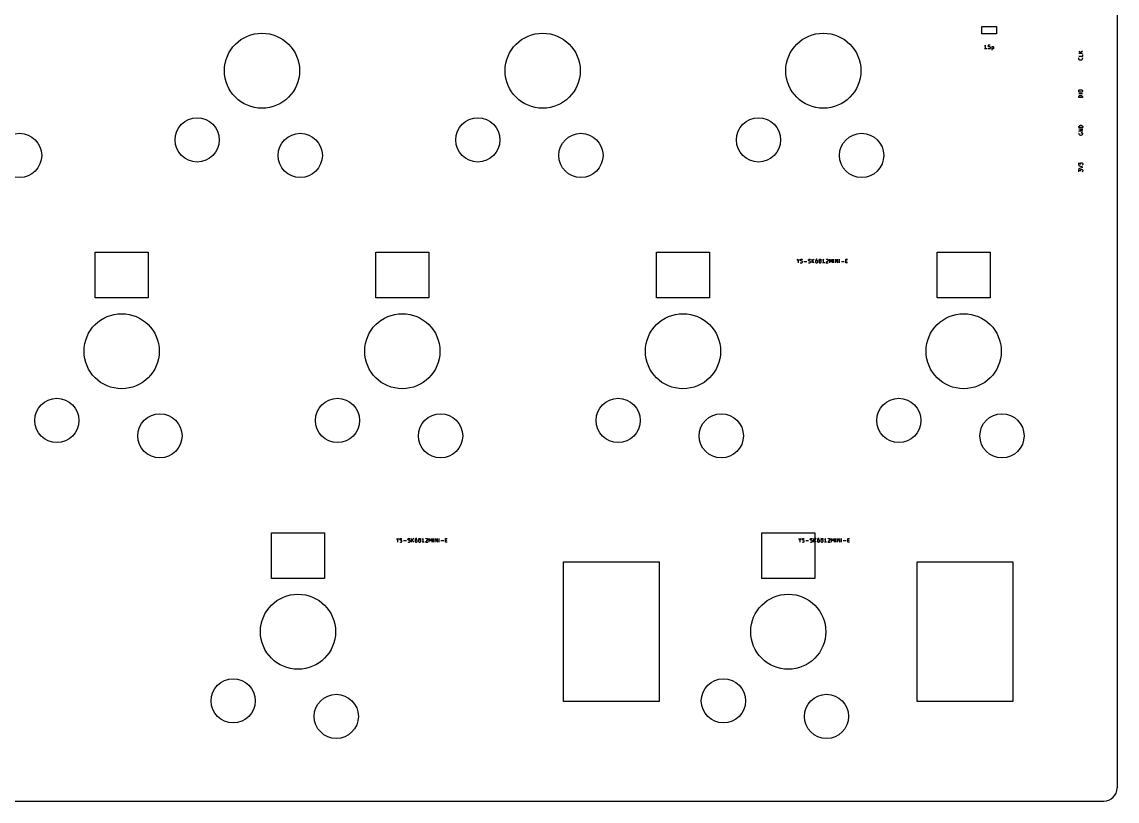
# Model space of a CAD drawing. Header units: millimetres. Extents: x -18 to 310, y -2 to 100.
# Drawn here: x 52.9 to 127.3, y -2 to 50.9 of the extents above; entities that cross this region are included whole.
import ezdxf

# ---------------------------------------------------------------- set-up
doc = ezdxf.new("R2010")
doc.units = ezdxf.units.MM
doc.layers.add('Edge.Cuts', color=254, linetype='CONTINUOUS', true_color=0xd0d2cd)
doc.layers.add('F.Fab', color=9, linetype='CONTINUOUS', true_color=0xafafaf)

msp = doc.modelspace()

# ---------------------------------------------------------------- linework, layer by layer
at = {"layer": 'Edge.Cuts', "linetype": 'CONTINUOUS'}
for p, q in [((127.28, 95.545002), (127.28, -1.073002)), ((57.9175, 35.307), (61.5175, 35.307)), ((57.9175, 32.207), (57.9175, 35.307)), ((61.5175, 35.307), (61.5175, 32.207)), ((76.9675, 35.307), (80.5675, 35.307)), ((76.9675, 32.207), (76.9675, 35.307)), ((80.5675, 35.307), (80.5675, 32.207)), ((96.0175, 35.307), (99.6175, 35.307)), ((96.0175, 32.207), (96.0175, 35.307)), ((99.6175, 35.307), (99.6175, 32.207)), ((115.0675, 35.307), (118.6675, 35.307)), ((115.0675, 32.207), (115.0675, 35.307)), ((118.6675, 35.307), (118.6675, 32.207)), ((61.5175, 32.207), (57.9175, 32.207)), ((80.5675, 32.207), (76.9675, 32.207)), ((99.6175, 32.207), (96.0175, 32.207)), ((118.6675, 32.207), (115.0675, 32.207)), ((69.8873, 16.257), (73.4873, 16.257)), ((69.8873, 13.157), (69.8873, 16.257)), ((73.4873, 16.257), (73.4873, 13.157)), ((103.1613, 16.257), (106.7613, 16.257)), ((103.1613, 13.157), (103.1613, 16.257)), ((106.7613, 16.257), (106.7613, 13.157)), ((89.711295, 14.282), (96.211295, 14.282)), ((89.711295, 4.782), (89.711295, 14.282)), ((96.211295, 14.282), (96.211295, 4.782)), ((113.711295, 14.282), (120.211295, 14.282)), ((113.711295, 4.782), (113.711295, 14.282)), ((120.211295, 14.282), (120.211295, 4.782)), ((73.4873, 13.157), (69.8873, 13.157)), ((106.7613, 13.157), (103.1613, 13.157)), ((96.211295, 4.782), (89.711295, 4.782)), ((120.211295, 4.782), (113.711295, 4.782)), ((-13.490002, -1.973), (126.380002, -1.973))]:
    msp.add_line(p, q, dxfattribs=at)
at = {"layer": 'Edge.Cuts'}
for centre, radius in [((69.242545, 47.632), 2.549999), ((88.292545, 47.632), 2.549999), ((107.342545, 47.632), 2.549999), ((64.842545, 42.932), 1.499999), ((83.892545, 42.932), 1.499999), ((102.942545, 42.932), 1.499999), ((52.792545, 41.882), 1.499999), ((71.842545, 41.882), 1.499999), ((90.892545, 41.882), 1.499999), ((109.942545, 41.882), 1.499999), ((59.717545, 28.582), 2.549999), ((78.767545, 28.582), 2.549999), ((97.817545, 28.582), 2.549999), ((116.867545, 28.582), 2.549999), ((55.317545, 23.882), 1.499999), ((74.367545, 23.882), 1.499999), ((93.417545, 23.882), 1.499999), ((112.467545, 23.882), 1.499999), ((62.317545, 22.832), 1.499999), ((81.367545, 22.832), 1.499999), ((100.417545, 22.832), 1.499999), ((119.467545, 22.832), 1.499999), ((71.687295, 9.532), 2.549999), ((104.961295, 9.532), 2.549999), ((67.287295, 4.832), 1.499999), ((100.561295, 4.832), 1.499999), ((74.287295, 3.782), 1.499999), ((107.561295, 3.782), 1.499999)]:
    msp.add_circle(centre, radius, dxfattribs=at)
msp.add_arc((126.38, -1.073), 0.9, -89.99987268, -0.00012732, dxfattribs=at)
at = {"layer": 'F.Fab', "linetype": 'CONTINUOUS'}
for p, q in [((118.08975, 50.64), (119.08975, 50.64)), ((118.08975, 50.14), (118.08975, 50.64)), ((119.08975, 50.64), (119.08975, 50.14)), ((119.08975, 50.14), (118.08975, 50.14)), ((118.309988, 49.306902), (118.286179, 49.294997)), ((118.429036, 49.116426), (118.286179, 49.116426)), ((118.333798, 49.330711), (118.309988, 49.306902)), ((118.357607, 49.366426), (118.333798, 49.330711)), ((118.357607, 49.116426), (118.357607, 49.366426)), ((118.536178, 49.366426), (118.524274, 49.247378)), ((118.524274, 49.247378), (118.536178, 49.259283)), ((118.536178, 49.12833), (118.524274, 49.140235)), ((118.655226, 49.366426), (118.536178, 49.366426)), ((118.536178, 49.259283), (118.559988, 49.271188)), ((118.559988, 49.116426), (118.536178, 49.12833)), ((118.559988, 49.271188), (118.619512, 49.271188)), ((118.619512, 49.116426), (118.559988, 49.116426)), ((118.619512, 49.271188), (118.643321, 49.259283)), ((118.643321, 49.12833), (118.619512, 49.116426)), ((118.643321, 49.259283), (118.655226, 49.247378)), ((118.655226, 49.140235), (118.643321, 49.12833)), ((118.655226, 49.247378), (118.667131, 49.223569)), ((118.667131, 49.164045), (118.655226, 49.140235)), ((118.667131, 49.223569), (118.667131, 49.164045)), ((118.774273, 49.283092), (118.774273, 49.033092)), ((118.774273, 49.271188), (118.798083, 49.283092)), ((118.798083, 49.116426), (118.774273, 49.12833)), ((118.798083, 49.283092), (118.845702, 49.283092)), ((118.845702, 49.116426), (118.798083, 49.116426)), ((118.845702, 49.283092), (118.869511, 49.271188)), ((118.869511, 49.12833), (118.845702, 49.116426)), ((118.869511, 49.271188), (118.881416, 49.259283)), ((118.881416, 49.140235), (118.869511, 49.12833)), ((118.881416, 49.259283), (118.893321, 49.235473)), ((118.893321, 49.164045), (118.881416, 49.140235)), ((118.893321, 49.235473), (118.893321, 49.164045)), ((124.673574, 48.953572), (124.816431, 48.810715)), ((124.923574, 48.810715), (124.673574, 48.810715)), ((124.923574, 48.608334), (124.673574, 48.608334)), ((124.673574, 48.453572), (124.685479, 48.489287)), ((124.673574, 48.429763), (124.673574, 48.453572)), ((124.685479, 48.394049), (124.673574, 48.429763)), ((124.685479, 48.489287), (124.697384, 48.501191)), ((124.709289, 48.370239), (124.685479, 48.394049)), ((124.733098, 48.358334), (124.709289, 48.370239)), ((124.780717, 48.34643), (124.733098, 48.358334)), ((124.923574, 48.953572), (124.780717, 48.84643)), ((124.816431, 48.34643), (124.780717, 48.34643)), ((124.86405, 48.358334), (124.816431, 48.34643)), ((124.88786, 48.370239), (124.86405, 48.358334)), ((124.91167, 48.394049), (124.88786, 48.370239)), ((124.899765, 48.501191), (124.91167, 48.489287)), ((124.91167, 48.489287), (124.923574, 48.453572)), ((124.923574, 48.429763), (124.91167, 48.394049)), ((124.923574, 48.727382), (124.923574, 48.608334)), ((124.923574, 48.453572), (124.923574, 48.429763)), ((124.673574, 46.278334), (124.685479, 46.302144)), ((124.673574, 46.230715), (124.673574, 46.278334)), ((124.685479, 46.206906), (124.673574, 46.230715)), ((124.685479, 46.302144), (124.709289, 46.325953)), ((124.709289, 46.183096), (124.685479, 46.206906)), ((124.709289, 46.325953), (124.756908, 46.337858)), ((124.756908, 46.171192), (124.709289, 46.183096)), ((124.756908, 46.337858), (124.840241, 46.337858)), ((124.840241, 46.171192), (124.756908, 46.171192)), ((124.840241, 46.337858), (124.88786, 46.325953)), ((124.88786, 46.183096), (124.840241, 46.171192)), ((124.88786, 46.325953), (124.91167, 46.302144)), ((124.91167, 46.206906), (124.88786, 46.183096)), ((124.91167, 46.302144), (124.923574, 46.278334)), ((124.923574, 46.230715), (124.91167, 46.206906)), ((124.923574, 46.278334), (124.923574, 46.230715)), ((124.923574, 46.064048), (124.673574, 46.064048)), ((124.673574, 45.873572), (124.685479, 45.909286)), ((124.673574, 45.814048), (124.673574, 45.873572)), ((124.923574, 45.814048), (124.673574, 45.814048)), ((124.685479, 45.909286), (124.709289, 45.933096)), ((124.709289, 45.933096), (124.733098, 45.945001)), ((124.733098, 45.945001), (124.780717, 45.956905)), ((124.780717, 45.956905), (124.816431, 45.956905)), ((124.816431, 45.956905), (124.86405, 45.945001)), ((124.86405, 45.945001), (124.88786, 45.933096)), ((124.88786, 45.933096), (124.91167, 45.909286)), ((124.91167, 45.909286), (124.923574, 45.873572)), ((124.923574, 45.873572), (124.923574, 45.814048)), ((124.693574, 43.840001), (124.705479, 43.875715)), ((124.705479, 43.875715), (124.729289, 43.899525)), ((124.729289, 43.899525), (124.753098, 43.91143)), ((124.753098, 43.91143), (124.800717, 43.923334)), ((124.800717, 43.923334), (124.836431, 43.923334)), ((124.836431, 43.923334), (124.88405, 43.91143)), ((124.88405, 43.91143), (124.90786, 43.899525)), ((124.90786, 43.899525), (124.93167, 43.875715)), ((124.93167, 43.875715), (124.943574, 43.840001)), ((124.693574, 43.780477), (124.693574, 43.840001)), ((124.943574, 43.780477), (124.693574, 43.780477)), ((124.693574, 43.518572), (124.943574, 43.661429)), ((124.943574, 43.661429), (124.693574, 43.661429)), ((124.943574, 43.518572), (124.693574, 43.518572)), ((124.705479, 43.399525), (124.693574, 43.375715)), ((124.693574, 43.375715), (124.693574, 43.340001)), ((124.693574, 43.340001), (124.705479, 43.304287)), ((124.705479, 43.304287), (124.729289, 43.280477)), ((124.729289, 43.280477), (124.753098, 43.268572)), ((124.753098, 43.268572), (124.800717, 43.256668)), ((124.800717, 43.256668), (124.836431, 43.256668)), ((124.919765, 43.411429), (124.836431, 43.411429)), ((124.836431, 43.411429), (124.836431, 43.36381)), ((124.836431, 43.256668), (124.88405, 43.268572)), ((124.88405, 43.268572), (124.90786, 43.280477)), ((124.90786, 43.280477), (124.93167, 43.304287)), ((124.93167, 43.399525), (124.919765, 43.411429)), ((124.943574, 43.36381), (124.93167, 43.399525)), ((124.93167, 43.304287), (124.943574, 43.340001)), ((124.943574, 43.840001), (124.943574, 43.780477)), ((124.943574, 43.340001), (124.943574, 43.36381)), ((124.693574, 41.222858), (124.693574, 41.37762)), ((124.693574, 41.37762), (124.788812, 41.294286)), ((124.943574, 41.08), (124.693574, 41.163334)), ((124.693574, 40.996667), (124.943574, 41.08)), ((124.693574, 40.770477), (124.693574, 40.925239)), ((124.693574, 40.925239), (124.788812, 40.841905)), ((124.788812, 41.330001), (124.800717, 41.35381)), ((124.788812, 41.294286), (124.788812, 41.330001)), ((124.788812, 40.87762), (124.800717, 40.901429)), ((124.800717, 41.35381), (124.812622, 41.365715)), ((124.800717, 40.901429), (124.812622, 40.913334)), ((124.812622, 41.365715), (124.836431, 41.37762)), ((124.812622, 40.913334), (124.836431, 40.925239)), ((124.836431, 41.37762), (124.895955, 41.37762)), ((124.836431, 40.925239), (124.895955, 40.925239)), ((124.895955, 41.37762), (124.919765, 41.365715)), ((124.895955, 40.925239), (124.919765, 40.913334)), ((124.919765, 41.365715), (124.93167, 41.35381)), ((124.93167, 41.234763), (124.919765, 41.222858)), ((124.919765, 40.913334), (124.93167, 40.901429)), ((124.93167, 41.35381), (124.943574, 41.330001)), ((124.943574, 41.258572), (124.93167, 41.234763)), ((124.93167, 40.901429), (124.943574, 40.87762)), ((124.943574, 41.330001), (124.943574, 41.258572)), ((124.788812, 40.841905), (124.788812, 40.87762)), ((124.93167, 40.782382), (124.919765, 40.770477)), ((124.943574, 40.806191), (124.93167, 40.782382)), ((124.943574, 40.87762), (124.943574, 40.806191)), ((105.54095, 34.831426), (105.624283, 34.700473)), ((105.624283, 34.700473), (105.707617, 34.831426)), ((105.624283, 34.700473), (105.624283, 34.581426)), ((105.779046, 34.783807), (105.79095, 34.807616)), ((105.779046, 34.759997), (105.779046, 34.783807)), ((105.79095, 34.736188), (105.779046, 34.759997)), ((105.779046, 34.59333), (105.81476, 34.581426)), ((105.79095, 34.807616), (105.802855, 34.819521)), ((105.802855, 34.724283), (105.79095, 34.736188)), ((105.802855, 34.819521), (105.826665, 34.831426)), ((105.826665, 34.712378), (105.802855, 34.724283)), ((105.81476, 34.581426), (105.874284, 34.581426)), ((105.826665, 34.831426), (105.886188, 34.831426)), ((105.874284, 34.700473), (105.826665, 34.712378)), ((105.898093, 34.688569), (105.874284, 34.700473)), ((105.874284, 34.581426), (105.898093, 34.59333)), ((105.886188, 34.831426), (105.921903, 34.819521)), ((105.909998, 34.676664), (105.898093, 34.688569)), ((105.898093, 34.59333), (105.909998, 34.605235)), ((105.921903, 34.652854), (105.909998, 34.676664)), ((105.909998, 34.605235), (105.921903, 34.629045)), ((105.921903, 34.629045), (105.921903, 34.652854)), ((106.029045, 34.676664), (106.219522, 34.676664)), ((106.326665, 34.783807), (106.338569, 34.807616)), ((106.326665, 34.759997), (106.326665, 34.783807)), ((106.338569, 34.736188), (106.326665, 34.759997)), ((106.326665, 34.59333), (106.362379, 34.581426)), ((106.338569, 34.807616), (106.350474, 34.819521)), ((106.350474, 34.724283), (106.338569, 34.736188)), ((106.350474, 34.819521), (106.374284, 34.831426)), ((106.374284, 34.712378), (106.350474, 34.724283)), ((106.362379, 34.581426), (106.421903, 34.581426)), ((106.374284, 34.831426), (106.433807, 34.831426)), ((106.421903, 34.700473), (106.374284, 34.712378)), ((106.445712, 34.688569), (106.421903, 34.700473)), ((106.421903, 34.581426), (106.445712, 34.59333)), ((106.433807, 34.831426), (106.469522, 34.819521)), ((106.457617, 34.676664), (106.445712, 34.688569)), ((106.445712, 34.59333), (106.457617, 34.605235)), ((106.469522, 34.652854), (106.457617, 34.676664)), ((106.457617, 34.605235), (106.469522, 34.629045)), ((106.469522, 34.629045), (106.469522, 34.652854)), ((106.576664, 34.581426), (106.576664, 34.831426)), ((106.719521, 34.831426), (106.576664, 34.688569)), ((106.719521, 34.581426), (106.612379, 34.724283)), ((106.826664, 34.771902), (106.81476, 34.724283)), ((106.81476, 34.724283), (106.81476, 34.629045)), ((106.826664, 34.712378), (106.81476, 34.688569)), ((106.81476, 34.629045), (106.826664, 34.605235)), ((106.850474, 34.807616), (106.826664, 34.771902)), ((106.838569, 34.724283), (106.826664, 34.712378)), ((106.826664, 34.605235), (106.838569, 34.59333)), ((106.862379, 34.736188), (106.838569, 34.724283)), ((106.838569, 34.59333), (106.862379, 34.581426)), ((106.862379, 34.819521), (106.850474, 34.807616)), ((106.886188, 34.831426), (106.862379, 34.819521)), ((106.909998, 34.736188), (106.862379, 34.736188)), ((106.862379, 34.581426), (106.909998, 34.581426)), ((106.933807, 34.831426), (106.886188, 34.831426)), ((106.933807, 34.724283), (106.909998, 34.736188)), ((106.909998, 34.581426), (106.933807, 34.59333)), ((106.945712, 34.712378), (106.933807, 34.724283)), ((106.933807, 34.59333), (106.945712, 34.605235)), ((106.957617, 34.688569), (106.945712, 34.712378)), ((106.945712, 34.605235), (106.957617, 34.629045)), ((106.957617, 34.629045), (106.957617, 34.688569)), ((107.052855, 34.783807), (107.064759, 34.807616)), ((107.052855, 34.771902), (107.052855, 34.783807)), ((107.064759, 34.748092), (107.052855, 34.771902)), ((107.064759, 34.700473), (107.052855, 34.676664)), ((107.052855, 34.676664), (107.052855, 34.629045)), ((107.052855, 34.629045), (107.064759, 34.605235)), ((107.064759, 34.807616), (107.076664, 34.819521)), ((107.076664, 34.736188), (107.064759, 34.748092)), ((107.076664, 34.712378), (107.064759, 34.700473)), ((107.064759, 34.605235), (107.076664, 34.59333)), ((107.076664, 34.819521), (107.100474, 34.831426)), ((107.100474, 34.724283), (107.076664, 34.736188)), ((107.100474, 34.724283), (107.076664, 34.712378)), ((107.076664, 34.59333), (107.100474, 34.581426)), ((107.100474, 34.831426), (107.148093, 34.831426)), ((107.148093, 34.724283), (107.100474, 34.724283)), ((107.100474, 34.581426), (107.148093, 34.581426)), ((107.148093, 34.831426), (107.171902, 34.819521)), ((107.171902, 34.736188), (107.148093, 34.724283)), ((107.171902, 34.712378), (107.148093, 34.724283)), ((107.148093, 34.581426), (107.171902, 34.59333)), ((107.171902, 34.819521), (107.183807, 34.807616)), ((107.183807, 34.748092), (107.171902, 34.736188)), ((107.183807, 34.700473), (107.171902, 34.712378)), ((107.171902, 34.59333), (107.183807, 34.605235)), ((107.183807, 34.807616), (107.195712, 34.783807)), ((107.195712, 34.771902), (107.183807, 34.748092)), ((107.195712, 34.676664), (107.183807, 34.700473)), ((107.183807, 34.605235), (107.195712, 34.629045)), ((107.195712, 34.783807), (107.195712, 34.771902)), ((107.195712, 34.629045), (107.195712, 34.676664)), ((107.314759, 34.771902), (107.29095, 34.759997)), ((107.433807, 34.581426), (107.29095, 34.581426)), ((107.338569, 34.795711), (107.314759, 34.771902)), ((107.362378, 34.831426), (107.338569, 34.795711)), ((107.362378, 34.581426), (107.362378, 34.831426)), ((107.659997, 34.724283), (107.51714, 34.581426)), ((107.51714, 34.581426), (107.671902, 34.581426)), ((107.529045, 34.807616), (107.540949, 34.819521)), ((107.540949, 34.819521), (107.564759, 34.831426)), ((107.564759, 34.831426), (107.624283, 34.831426)), ((107.624283, 34.831426), (107.648092, 34.819521)), ((107.648092, 34.819521), (107.659997, 34.807616)), ((107.659997, 34.807616), (107.671902, 34.783807)), ((107.671902, 34.759997), (107.659997, 34.724283)), ((107.671902, 34.783807), (107.671902, 34.759997)), ((107.779044, 34.581426), (107.779044, 34.831426)), ((107.779044, 34.831426), (107.862378, 34.652854)), ((107.862378, 34.652854), (107.945711, 34.831426)), ((107.945711, 34.831426), (107.945711, 34.581426)), ((108.064758, 34.581426), (108.064758, 34.831426)), ((108.183806, 34.581426), (108.183806, 34.831426)), ((108.183806, 34.831426), (108.326663, 34.581426)), ((108.326663, 34.581426), (108.326663, 34.831426)), ((108.445711, 34.581426), (108.445711, 34.831426)), ((108.564759, 34.676664), (108.755236, 34.676664)), ((108.874283, 34.581426), (108.874283, 34.831426)), ((108.874283, 34.831426), (108.993331, 34.831426)), ((108.874283, 34.712378), (108.957617, 34.712378)), ((108.993331, 34.581426), (108.874283, 34.581426)), ((78.36295, 15.871426), (78.446283, 15.740473)), ((78.446283, 15.740473), (78.529617, 15.871426)), ((78.446283, 15.740473), (78.446283, 15.621426)), ((78.601046, 15.823807), (78.61295, 15.847616)), ((78.601046, 15.799997), (78.601046, 15.823807)), ((78.61295, 15.776188), (78.601046, 15.799997)), ((78.601046, 15.63333), (78.63676, 15.621426)), ((78.61295, 15.847616), (78.624855, 15.859521)), ((78.624855, 15.764283), (78.61295, 15.776188)), ((78.624855, 15.859521), (78.648665, 15.871426)), ((78.648665, 15.752378), (78.624855, 15.764283)), ((78.63676, 15.621426), (78.696284, 15.621426)), ((78.648665, 15.871426), (78.708188, 15.871426)), ((78.696284, 15.740473), (78.648665, 15.752378)), ((78.720093, 15.728569), (78.696284, 15.740473)), ((78.696284, 15.621426), (78.720093, 15.63333)), ((78.708188, 15.871426), (78.743903, 15.859521)), ((78.731998, 15.716664), (78.720093, 15.728569)), ((78.720093, 15.63333), (78.731998, 15.645235)), ((78.743903, 15.692854), (78.731998, 15.716664)), ((78.731998, 15.645235), (78.743903, 15.669045)), ((78.743903, 15.669045), (78.743903, 15.692854)), ((78.851045, 15.716664), (79.041522, 15.716664)), ((79.148665, 15.823807), (79.160569, 15.847616)), ((79.148665, 15.799997), (79.148665, 15.823807)), ((79.160569, 15.776188), (79.148665, 15.799997)), ((79.148665, 15.63333), (79.184379, 15.621426)), ((79.160569, 15.847616), (79.172474, 15.859521)), ((79.172474, 15.764283), (79.160569, 15.776188)), ((79.172474, 15.859521), (79.196284, 15.871426)), ((79.196284, 15.752378), (79.172474, 15.764283)), ((79.184379, 15.621426), (79.243903, 15.621426)), ((79.196284, 15.871426), (79.255807, 15.871426)), ((79.243903, 15.740473), (79.196284, 15.752378)), ((79.267712, 15.728569), (79.243903, 15.740473)), ((79.243903, 15.621426), (79.267712, 15.63333)), ((79.255807, 15.871426), (79.291522, 15.859521)), ((79.279617, 15.716664), (79.267712, 15.728569)), ((79.267712, 15.63333), (79.279617, 15.645235)), ((79.291522, 15.692854), (79.279617, 15.716664)), ((79.279617, 15.645235), (79.291522, 15.669045)), ((79.291522, 15.669045), (79.291522, 15.692854)), ((79.398664, 15.621426), (79.398664, 15.871426)), ((79.541521, 15.871426), (79.398664, 15.728569)), ((79.541521, 15.621426), (79.434379, 15.764283)), ((79.648664, 15.811902), (79.63676, 15.764283)), ((79.63676, 15.764283), (79.63676, 15.669045)), ((79.648664, 15.752378), (79.63676, 15.728569)), ((79.63676, 15.669045), (79.648664, 15.645235)), ((79.672474, 15.847616), (79.648664, 15.811902)), ((79.660569, 15.764283), (79.648664, 15.752378)), ((79.648664, 15.645235), (79.660569, 15.63333)), ((79.684379, 15.776188), (79.660569, 15.764283)), ((79.660569, 15.63333), (79.684379, 15.621426)), ((79.684379, 15.859521), (79.672474, 15.847616)), ((79.708188, 15.871426), (79.684379, 15.859521)), ((79.731998, 15.776188), (79.684379, 15.776188)), ((79.684379, 15.621426), (79.731998, 15.621426)), ((79.755807, 15.871426), (79.708188, 15.871426)), ((79.755807, 15.764283), (79.731998, 15.776188)), ((79.731998, 15.621426), (79.755807, 15.63333)), ((79.767712, 15.752378), (79.755807, 15.764283)), ((79.755807, 15.63333), (79.767712, 15.645235)), ((79.779617, 15.728569), (79.767712, 15.752378)), ((79.767712, 15.645235), (79.779617, 15.669045)), ((79.779617, 15.669045), (79.779617, 15.728569)), ((79.874855, 15.823807), (79.886759, 15.847616)), ((79.874855, 15.811902), (79.874855, 15.823807)), ((79.886759, 15.788092), (79.874855, 15.811902)), ((79.886759, 15.740473), (79.874855, 15.716664)), ((79.874855, 15.716664), (79.874855, 15.669045)), ((79.874855, 15.669045), (79.886759, 15.645235)), ((79.886759, 15.847616), (79.898664, 15.859521)), ((79.898664, 15.776188), (79.886759, 15.788092)), ((79.898664, 15.752378), (79.886759, 15.740473)), ((79.886759, 15.645235), (79.898664, 15.63333)), ((79.898664, 15.859521), (79.922474, 15.871426)), ((79.922474, 15.764283), (79.898664, 15.776188)), ((79.922474, 15.764283), (79.898664, 15.752378)), ((79.898664, 15.63333), (79.922474, 15.621426)), ((79.922474, 15.871426), (79.970093, 15.871426)), ((79.970093, 15.764283), (79.922474, 15.764283)), ((79.922474, 15.621426), (79.970093, 15.621426)), ((79.970093, 15.871426), (79.993902, 15.859521)), ((79.993902, 15.776188), (79.970093, 15.764283)), ((79.993902, 15.752378), (79.970093, 15.764283)), ((79.970093, 15.621426), (79.993902, 15.63333)), ((79.993902, 15.859521), (80.005807, 15.847616)), ((80.005807, 15.788092), (79.993902, 15.776188)), ((80.005807, 15.740473), (79.993902, 15.752378)), ((79.993902, 15.63333), (80.005807, 15.645235)), ((80.005807, 15.847616), (80.017712, 15.823807)), ((80.017712, 15.811902), (80.005807, 15.788092)), ((80.017712, 15.716664), (80.005807, 15.740473)), ((80.005807, 15.645235), (80.017712, 15.669045)), ((80.017712, 15.823807), (80.017712, 15.811902)), ((80.017712, 15.669045), (80.017712, 15.716664)), ((80.136759, 15.811902), (80.11295, 15.799997)), ((80.255807, 15.621426), (80.11295, 15.621426)), ((80.160569, 15.835711), (80.136759, 15.811902)), ((80.184378, 15.871426), (80.160569, 15.835711)), ((80.184378, 15.621426), (80.184378, 15.871426)), ((80.481997, 15.764283), (80.33914, 15.621426)), ((80.33914, 15.621426), (80.493902, 15.621426)), ((80.351045, 15.847616), (80.362949, 15.859521)), ((80.362949, 15.859521), (80.386759, 15.871426)), ((80.386759, 15.871426), (80.446283, 15.871426)), ((80.446283, 15.871426), (80.470092, 15.859521)), ((80.470092, 15.859521), (80.481997, 15.847616)), ((80.481997, 15.847616), (80.493902, 15.823807)), ((80.493902, 15.799997), (80.481997, 15.764283)), ((80.493902, 15.823807), (80.493902, 15.799997)), ((80.601044, 15.621426), (80.601044, 15.871426)), ((80.601044, 15.871426), (80.684378, 15.692854)), ((80.684378, 15.692854), (80.767711, 15.871426)), ((80.767711, 15.871426), (80.767711, 15.621426)), ((80.886758, 15.621426), (80.886758, 15.871426)), ((81.005806, 15.621426), (81.005806, 15.871426)), ((81.005806, 15.871426), (81.148663, 15.621426)), ((81.148663, 15.621426), (81.148663, 15.871426)), ((81.267711, 15.621426), (81.267711, 15.871426)), ((81.386759, 15.716664), (81.577236, 15.716664)), ((81.696283, 15.621426), (81.696283, 15.871426)), ((81.696283, 15.871426), (81.815331, 15.871426)), ((81.696283, 15.752378), (81.779617, 15.752378)), ((81.815331, 15.621426), (81.696283, 15.621426)), ((105.66795, 15.871426), (105.751283, 15.740473)), ((105.751283, 15.740473), (105.834617, 15.871426)), ((105.751283, 15.740473), (105.751283, 15.621426)), ((105.906046, 15.823807), (105.91795, 15.847616)), ((105.906046, 15.799997), (105.906046, 15.823807)), ((105.91795, 15.776188), (105.906046, 15.799997)), ((105.906046, 15.63333), (105.94176, 15.621426)), ((105.91795, 15.847616), (105.929855, 15.859521)), ((105.929855, 15.764283), (105.91795, 15.776188)), ((105.929855, 15.859521), (105.953665, 15.871426)), ((105.953665, 15.752378), (105.929855, 15.764283)), ((105.94176, 15.621426), (106.001284, 15.621426)), ((105.953665, 15.871426), (106.013188, 15.871426)), ((106.001284, 15.740473), (105.953665, 15.752378)), ((106.025093, 15.728569), (106.001284, 15.740473)), ((106.001284, 15.621426), (106.025093, 15.63333)), ((106.013188, 15.871426), (106.048903, 15.859521)), ((106.036998, 15.716664), (106.025093, 15.728569)), ((106.025093, 15.63333), (106.036998, 15.645235)), ((106.048903, 15.692854), (106.036998, 15.716664)), ((106.036998, 15.645235), (106.048903, 15.669045)), ((106.048903, 15.669045), (106.048903, 15.692854)), ((106.156045, 15.716664), (106.346522, 15.716664)), ((106.453665, 15.823807), (106.465569, 15.847616)), ((106.453665, 15.799997), (106.453665, 15.823807)), ((106.465569, 15.776188), (106.453665, 15.799997)), ((106.453665, 15.63333), (106.489379, 15.621426)), ((106.465569, 15.847616), (106.477474, 15.859521)), ((106.477474, 15.764283), (106.465569, 15.776188)), ((106.477474, 15.859521), (106.501284, 15.871426)), ((106.501284, 15.752378), (106.477474, 15.764283)), ((106.489379, 15.621426), (106.548903, 15.621426)), ((106.501284, 15.871426), (106.560807, 15.871426)), ((106.548903, 15.740473), (106.501284, 15.752378)), ((106.572712, 15.728569), (106.548903, 15.740473)), ((106.548903, 15.621426), (106.572712, 15.63333)), ((106.560807, 15.871426), (106.596522, 15.859521)), ((106.584617, 15.716664), (106.572712, 15.728569)), ((106.572712, 15.63333), (106.584617, 15.645235)), ((106.596522, 15.692854), (106.584617, 15.716664)), ((106.584617, 15.645235), (106.596522, 15.669045)), ((106.596522, 15.669045), (106.596522, 15.692854)), ((106.703664, 15.621426), (106.703664, 15.871426)), ((106.846521, 15.871426), (106.703664, 15.728569)), ((106.846521, 15.621426), (106.739379, 15.764283)), ((106.953664, 15.811902), (106.94176, 15.764283)), ((106.94176, 15.764283), (106.94176, 15.669045)), ((106.953664, 15.752378), (106.94176, 15.728569)), ((106.94176, 15.669045), (106.953664, 15.645235)), ((106.977474, 15.847616), (106.953664, 15.811902)), ((106.965569, 15.764283), (106.953664, 15.752378)), ((106.953664, 15.645235), (106.965569, 15.63333)), ((106.989379, 15.776188), (106.965569, 15.764283)), ((106.965569, 15.63333), (106.989379, 15.621426)), ((106.989379, 15.859521), (106.977474, 15.847616)), ((107.013188, 15.871426), (106.989379, 15.859521)), ((107.036998, 15.776188), (106.989379, 15.776188)), ((106.989379, 15.621426), (107.036998, 15.621426)), ((107.060807, 15.871426), (107.013188, 15.871426)), ((107.060807, 15.764283), (107.036998, 15.776188)), ((107.036998, 15.621426), (107.060807, 15.63333)), ((107.072712, 15.752378), (107.060807, 15.764283)), ((107.060807, 15.63333), (107.072712, 15.645235)), ((107.084617, 15.728569), (107.072712, 15.752378)), ((107.072712, 15.645235), (107.084617, 15.669045)), ((107.084617, 15.669045), (107.084617, 15.728569)), ((107.179855, 15.823807), (107.191759, 15.847616)), ((107.179855, 15.811902), (107.179855, 15.823807)), ((107.191759, 15.788092), (107.179855, 15.811902)), ((107.191759, 15.740473), (107.179855, 15.716664)), ((107.179855, 15.716664), (107.179855, 15.669045)), ((107.179855, 15.669045), (107.191759, 15.645235)), ((107.191759, 15.847616), (107.203664, 15.859521)), ((107.203664, 15.776188), (107.191759, 15.788092)), ((107.203664, 15.752378), (107.191759, 15.740473)), ((107.191759, 15.645235), (107.203664, 15.63333)), ((107.203664, 15.859521), (107.227474, 15.871426)), ((107.227474, 15.764283), (107.203664, 15.776188)), ((107.227474, 15.764283), (107.203664, 15.752378)), ((107.203664, 15.63333), (107.227474, 15.621426)), ((107.227474, 15.871426), (107.275093, 15.871426)), ((107.275093, 15.764283), (107.227474, 15.764283)), ((107.227474, 15.621426), (107.275093, 15.621426)), ((107.275093, 15.871426), (107.298902, 15.859521)), ((107.298902, 15.776188), (107.275093, 15.764283)), ((107.298902, 15.752378), (107.275093, 15.764283)), ((107.275093, 15.621426), (107.298902, 15.63333)), ((107.298902, 15.859521), (107.310807, 15.847616)), ((107.310807, 15.788092), (107.298902, 15.776188)), ((107.310807, 15.740473), (107.298902, 15.752378)), ((107.298902, 15.63333), (107.310807, 15.645235)), ((107.310807, 15.847616), (107.322712, 15.823807)), ((107.322712, 15.811902), (107.310807, 15.788092)), ((107.322712, 15.716664), (107.310807, 15.740473)), ((107.310807, 15.645235), (107.322712, 15.669045)), ((107.322712, 15.823807), (107.322712, 15.811902)), ((107.322712, 15.669045), (107.322712, 15.716664)), ((107.441759, 15.811902), (107.41795, 15.799997)), ((107.560807, 15.621426), (107.41795, 15.621426)), ((107.465569, 15.835711), (107.441759, 15.811902)), ((107.489378, 15.871426), (107.465569, 15.835711)), ((107.489378, 15.621426), (107.489378, 15.871426)), ((107.786997, 15.764283), (107.64414, 15.621426)), ((107.64414, 15.621426), (107.798902, 15.621426)), ((107.656045, 15.847616), (107.667949, 15.859521)), ((107.667949, 15.859521), (107.691759, 15.871426)), ((107.691759, 15.871426), (107.751283, 15.871426)), ((107.751283, 15.871426), (107.775092, 15.859521)), ((107.775092, 15.859521), (107.786997, 15.847616)), ((107.786997, 15.847616), (107.798902, 15.823807)), ((107.798902, 15.799997), (107.786997, 15.764283)), ((107.798902, 15.823807), (107.798902, 15.799997)), ((107.906044, 15.621426), (107.906044, 15.871426)), ((107.906044, 15.871426), (107.989378, 15.692854)), ((107.989378, 15.692854), (108.072711, 15.871426)), ((108.072711, 15.871426), (108.072711, 15.621426)), ((108.191758, 15.621426), (108.191758, 15.871426)), ((108.310806, 15.621426), (108.310806, 15.871426)), ((108.310806, 15.871426), (108.453663, 15.621426)), ((108.453663, 15.621426), (108.453663, 15.871426)), ((108.572711, 15.621426), (108.572711, 15.871426)), ((108.691759, 15.716664), (108.882236, 15.716664)), ((109.001283, 15.621426), (109.001283, 15.871426)), ((109.001283, 15.871426), (109.120331, 15.871426)), ((109.001283, 15.752378), (109.084617, 15.752378)), ((109.120331, 15.621426), (109.001283, 15.621426))]:
    msp.add_line(p, q, dxfattribs=at)
at = {"layer": 'F.Fab'}
for centre, radius in [((69.242545, 47.632), 2.549999), ((88.292545, 47.632), 2.549999), ((107.342545, 47.632), 2.549999), ((64.842545, 42.932), 1.499999), ((83.892545, 42.932), 1.499999), ((102.942545, 42.932), 1.499999), ((52.792545, 41.882), 1.499999), ((71.842545, 41.882), 1.499999), ((90.892545, 41.882), 1.499999), ((109.942545, 41.882), 1.499999), ((59.717545, 28.582), 2.549999), ((78.767545, 28.582), 2.549999), ((97.817545, 28.582), 2.549999), ((116.867545, 28.582), 2.549999), ((55.317545, 23.882), 1.499999), ((74.367545, 23.882), 1.499999), ((93.417545, 23.882), 1.499999), ((112.467545, 23.882), 1.499999), ((62.317545, 22.832), 1.499999), ((81.367545, 22.832), 1.499999), ((100.417545, 22.832), 1.499999), ((119.467545, 22.832), 1.499999), ((71.687295, 9.532), 2.549999), ((104.961295, 9.532), 2.549999), ((67.287295, 4.832), 1.499999), ((100.561295, 4.832), 1.499999), ((74.287295, 3.782), 1.499999), ((107.561295, 3.782), 1.499999)]:
    msp.add_circle(centre, radius, dxfattribs=at)

doc.saveas('drawing.dxf')
